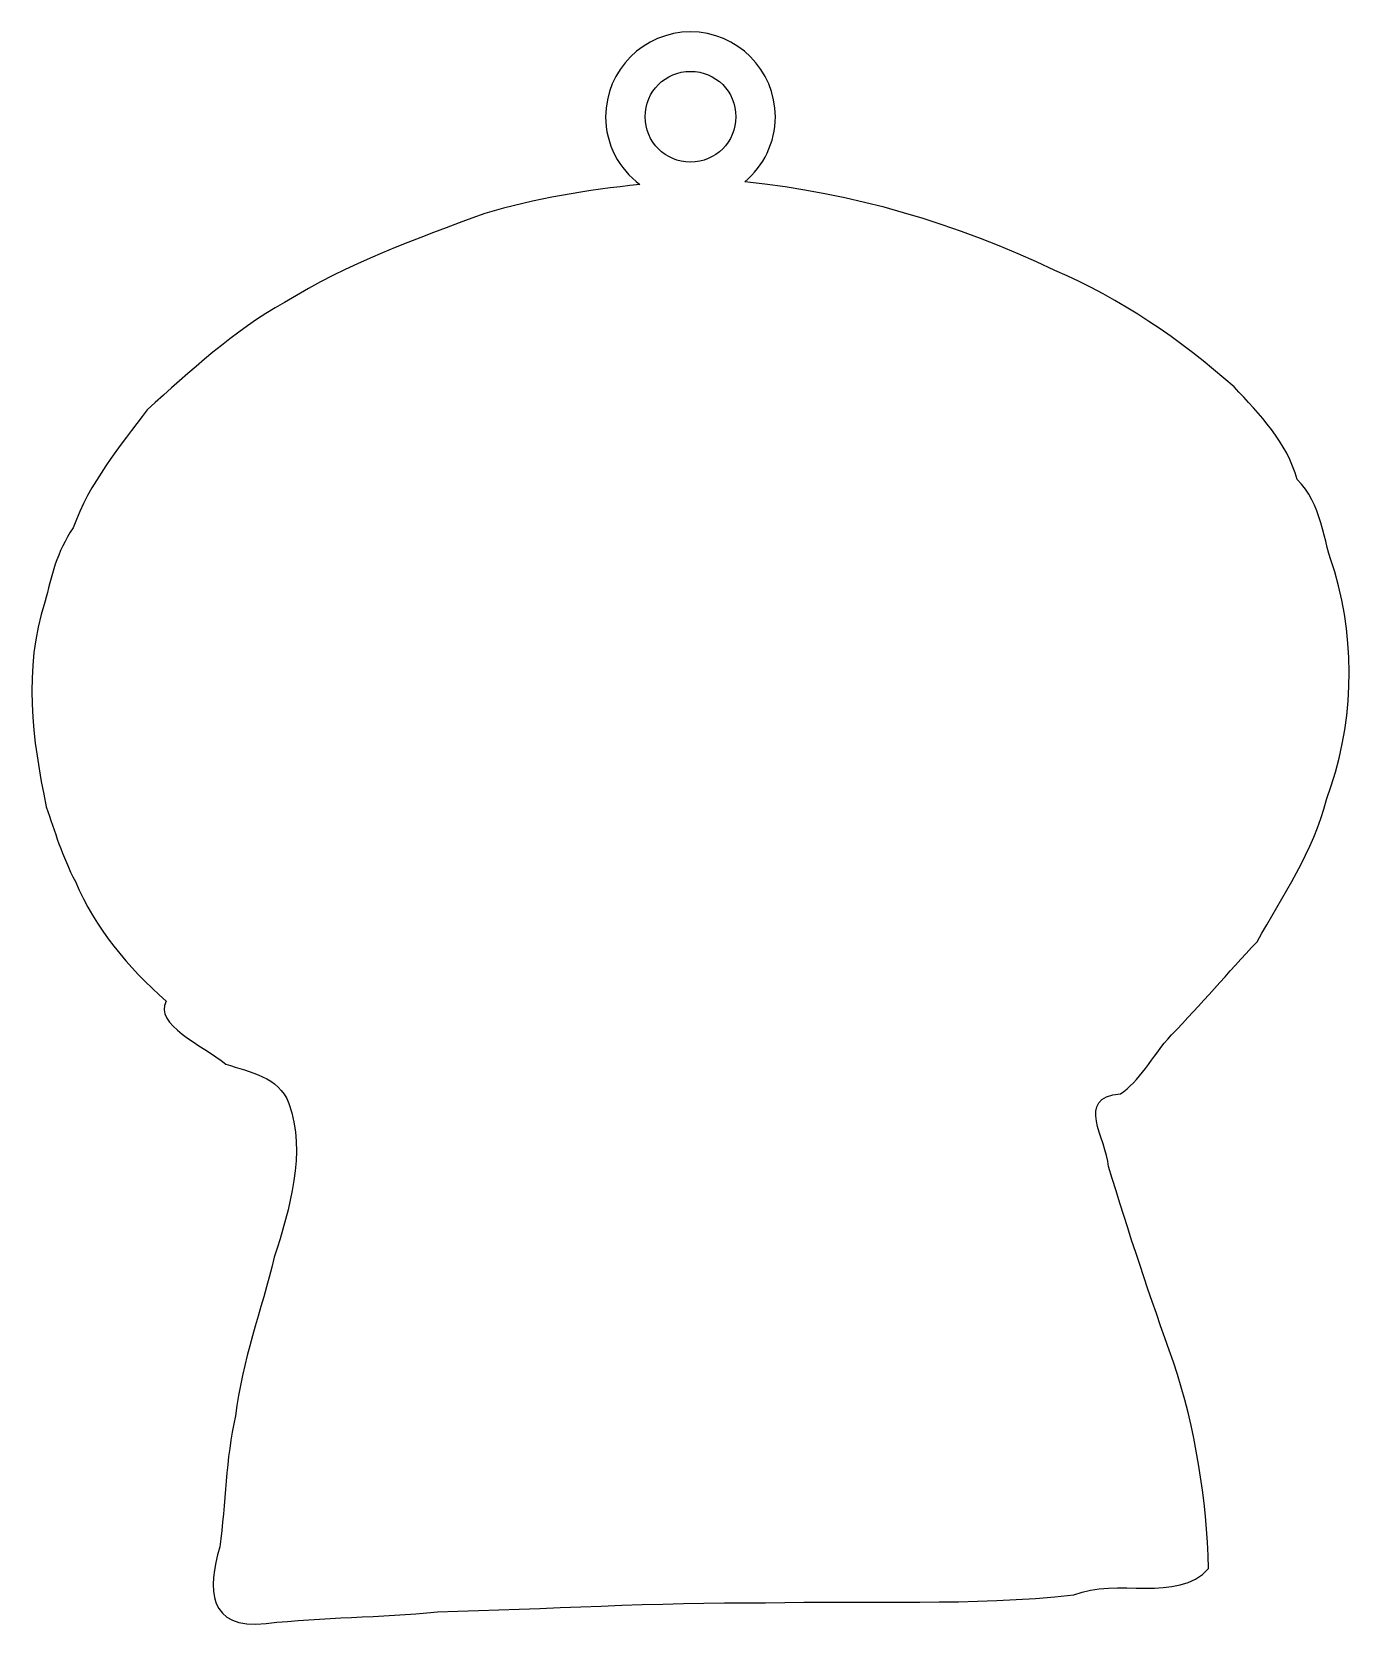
# Model space of a CAD drawing. Extents: x 0 to 50, y 0 to 60.5.
import ezdxf

# ---------------------------------------------------------------- set-up
doc = ezdxf.new("R2010")
doc.units = 0
doc.layers.add('Calque_1', color=7, linetype='CONTINUOUS')

msp = doc.modelspace()

# ---------------------------------------------------------------- linework, layer by layer
at = {"layer": 'Calque_1', "color": 7}
for points in [[(25.000469, 60.46074), (24.672473, 60.44404), (24.35361, 60.39494), (24.045541, 60.31514), (23.749925, 60.20627), (23.468421, 60.07002), (23.202689, 59.90804), (22.954388, 59.722), (22.725179, 59.51354), (22.51672, 59.28433), (22.330672, 59.03603), (22.168693, 58.77029), (22.032443, 58.48879), (21.923583, 58.19317), (21.843773, 57.88511), (21.794673, 57.56624), (21.777933, 57.23825), (21.783933, 57.04265), (21.801573, 56.85009), (21.830543, 56.66091), (21.870483, 56.47545), (21.921043, 56.29404), (21.981873, 56.11702), (22.052613, 55.94473), (22.132913, 55.77751), (22.222423, 55.6157), (22.320783, 55.45962), (22.427648, 55.30963), (22.542661, 55.16605), (22.665468, 55.02923), (22.795715, 54.89951), (22.933051, 54.77721), (23.07712, 54.66269), (22.702824, 54.62209), (22.329035, 54.57899), (21.955822, 54.53309), (21.583254, 54.48409), (21.211401, 54.43169), (20.840332, 54.37569), (20.470117, 54.31579), (20.100825, 54.25179), (19.732526, 54.18339), (19.365289, 54.11029), (18.999184, 54.03219), (18.634281, 53.94889), (18.270648, 53.86009), (17.908355, 53.76559), (17.547473, 53.66508), (17.188069, 53.55828), (16.701554, 53.38151), (16.214959, 53.20374), (15.728646, 53.0242), (15.242974, 52.84214), (14.758301, 52.6568), (14.274989, 52.4674), (13.793395, 52.2732), (13.313881, 52.07343), (12.836806, 51.86732), (12.362529, 51.65412), (11.891409, 51.43306), (11.423807, 51.20339), (10.960083, 50.96434), (10.500595, 50.71514), (10.045703, 50.45505), (9.595768, 50.18329), (9.233599, 49.97716), (8.878505, 49.76081), (8.530002, 49.53503), (8.187602, 49.30065), (7.85082, 49.05848), (7.519169, 48.80931), (7.192165, 48.55397), (6.86932, 48.29326), (6.550149, 48.028), (6.234166, 47.759), (5.920885, 47.48706), (5.609819, 47.21299), (5.300484, 46.93761), (4.992392, 46.66173), (4.685059, 46.38616), (4.377997, 46.1117), (4.1826, 45.85232), (3.985002, 45.59191), (3.786249, 45.33013), (3.587385, 45.06659), (3.389454, 44.80093), (3.193501, 44.53279), (3.00057, 44.26179), (2.811705, 43.98758), (2.627951, 43.70978), (2.450351, 43.42802), (2.279951, 43.14195), (2.117794, 42.85119), (1.964925, 42.55537), (1.822388, 42.25414), (1.691227, 41.94712), (1.572487, 41.63394), (1.458136, 41.46011), (1.353664, 41.28659), (1.258293, 41.11322), (1.171246, 40.93985), (1.091746, 40.76635), (1.019015, 40.59256), (0.952276, 40.41834), (0.890751, 40.24353), (0.833663, 40.06801), (0.780234, 39.89161), (0.729687, 39.7142), (0.681244, 39.53562), (0.634128, 39.35572), (0.587562, 39.17438), (0.540767, 38.99142), (0.492966, 38.80672), (0.352012, 38.33399), (0.236941, 37.8568), (0.146334, 37.37574), (0.078771, 36.89137), (0.032832, 36.40427), (0.007099, 35.91501), (0.000151, 35.42417), (0.01057, 34.93232), (0.036935, 34.44003), (0.077828, 33.94787), (0.131829, 33.45643), (0.197517, 32.96627), (0.273475, 32.47797), (0.358282, 31.99209), (0.450519, 31.50923), (0.548766, 31.02994), (0.608488, 30.85748), (0.667485, 30.68416), (0.726176, 30.51005), (0.784982, 30.33521), (0.844323, 30.15969), (0.904619, 29.98354), (0.966291, 29.80684), (1.029759, 29.62962), (1.095443, 29.45196), (1.163763, 29.27391), (1.235139, 29.09553), (1.309992, 28.91687), (1.388742, 28.738), (1.471809, 28.55897), (1.559614, 28.37983), (1.652576, 28.20065), (1.797599, 27.86938), (1.954345, 27.54514), (2.122303, 27.22776), (2.300962, 26.91711), (2.489812, 26.61302), (2.688342, 26.31536), (2.896041, 26.02397), (3.1124, 25.73869), (3.336906, 25.45939), (3.56905, 25.18591), (3.80832, 24.91809), (4.054207, 24.6558), (4.3062, 24.39887), (4.563788, 24.14717), (4.82646, 23.90053), (5.093706, 23.65881), (5.030042, 23.49349), (5.016154, 23.33074), (5.047247, 23.17046), (5.118528, 23.01256), (5.225201, 22.85693), (5.362473, 22.70348), (5.525548, 22.55211), (5.709633, 22.40273), (5.909934, 22.25522), (6.121655, 22.10951), (6.340003, 21.96548), (6.560183, 21.82304), (6.7774, 21.68209), (6.986861, 21.54254), (7.183771, 21.40428), (7.363336, 21.26722), (7.537871, 21.20872), (7.714956, 21.15282), (7.893327, 21.09802), (8.071719, 21.04262), (8.248865, 20.98522), (8.4235, 20.92422), (8.594359, 20.85802), (8.760176, 20.78512), (8.919686, 20.70402), (9.071624, 20.61312), (9.214724, 20.51083), (9.347721, 20.39563), (9.469348, 20.26598), (9.578342, 20.12031), (9.673436, 19.95709), (9.753365, 19.77475), (9.864756, 19.42105), (9.94726, 19.06214), (10.002895, 18.69882), (10.033685, 18.33188), (10.041685, 17.96209), (10.028825, 17.59025), (9.997168, 17.21714), (9.948734, 16.84356), (9.88554, 16.47029), (9.809605, 16.09811), (9.722947, 15.72782), (9.627584, 15.36021), (9.525534, 14.99605), (9.418816, 14.63614), (9.309447, 14.28126), (9.199446, 13.93221), (9.105741, 13.55595), (9.007226, 13.1812), (8.904989, 12.80764), (8.800116, 12.43494), (8.693695, 12.06281), (8.586813, 11.69091), (8.480558, 11.31895), (8.376016, 10.94659), (8.274275, 10.57354), (8.176422, 10.19947), (8.083544, 9.82406), (7.996729, 9.44701), (7.917063, 9.068), (7.845634, 8.68671), (7.783529, 8.30283), (7.731836, 7.91604), (7.66467, 7.60635), (7.605739, 7.29653), (7.554131, 6.98654), (7.508935, 6.67636), (7.46924, 6.36598), (7.434134, 6.05536), (7.402706, 5.74448), (7.374044, 5.43332), (7.347237, 5.12184), (7.321374, 4.81004), (7.295543, 4.49787), (7.268833, 4.18532), (7.240333, 3.87237), (7.209131, 3.55898), (7.174316, 3.24514), (7.134976, 2.93082), (7.051571, 2.63614), (6.98203, 2.34364), (6.928903, 2.0561), (6.894741, 1.77629), (6.882094, 1.50698), (6.893513, 1.25093), (6.931549, 1.01093), (6.998752, 0.78973), (7.097673, 0.59011), (7.230863, 0.41484), (7.400872, 0.26669), (7.610252, 0.14843), (7.861553, 0.06283), (8.157324, 0.01263), (8.500118, 0.00063), (8.892485, 0.02963), (9.295439, 0.07013), (9.699265, 0.10583), (10.103872, 0.13733), (10.50917, 0.16533), (10.915066, 0.19043), (11.32147, 0.21333), (11.72829, 0.23473), (12.135436, 0.25523), (12.542816, 0.27553), (12.950339, 0.29633), (13.357915, 0.31823), (13.765452, 0.34193), (14.172858, 0.36803), (14.580043, 0.39723), (14.986916, 0.43023), (15.393386, 0.46773), (16.170215, 0.49013), (16.947291, 0.51533), (17.724599, 0.54263), (18.502124, 0.57143), (19.279851, 0.60113), (20.057763, 0.63113), (20.835847, 0.66073), (21.614087, 0.68943), (22.392467, 0.71653), (23.170973, 0.74143), (23.949589, 0.76353), (24.728299, 0.78223), (25.50709, 0.79683), (26.285945, 0.80683), (27.064849, 0.81183), (27.843787, 0.81083), (28.574464, 0.82463), (29.305796, 0.83263), (30.037674, 0.83663), (30.76999, 0.83714), (31.502634, 0.83614), (32.235496, 0.83514), (32.968468, 0.83475), (33.701439, 0.83675), (34.434302, 0.84275), (35.166947, 0.85385), (35.899264, 0.87165), (36.631145, 0.89735), (37.36248, 0.93245), (38.09316, 0.97835), (38.823075, 1.03635), (39.552117, 1.10785), (39.860958, 1.21959), (40.183745, 1.29679), (40.5178, 1.34539), (40.860444, 1.37139), (41.208997, 1.38039), (41.560782, 1.37939), (41.91312, 1.37339), (42.263332, 1.36939), (42.608739, 1.37239), (42.946663, 1.38929), (43.274425, 1.42569), (43.589345, 1.48759), (43.888747, 1.58109), (44.16995, 1.71212), (44.430276, 1.88671), (44.667047, 2.11088), (44.648997, 2.60949), (44.622617, 3.10772), (44.587837, 3.60542), (44.544577, 4.1024), (44.492757, 4.5985), (44.432307, 5.09355), (44.363147, 5.58738), (44.285207, 6.07983), (44.198407, 6.57072), (44.102677, 7.05988), (43.997932, 7.54715), (43.884099, 8.03235), (43.761102, 8.51533), (43.628866, 8.9959), (43.487314, 9.4739), (43.336371, 9.94916), (43.17052, 10.40883), (43.006096, 10.86962), (42.843122, 11.33144), (42.681619, 11.79419), (42.521612, 12.25777), (42.363123, 12.72208), (42.206175, 13.18702), (42.050791, 13.6525), (41.896993, 14.11842), (41.744806, 14.58468), (41.59425, 15.05118), (41.44535, 15.51782), (41.298128, 15.9845), (41.152608, 16.45114), (41.008811, 16.91762), (40.866761, 17.38385), (40.841501, 17.58561), (40.794691, 17.79667), (40.732491, 18.01421), (40.661051, 18.23539), (40.586521, 18.45738), (40.515061, 18.67735), (40.452831, 18.89247), (40.405981, 19.0999), (40.380671, 19.29681), (40.383071, 19.48038), (40.419301, 19.64776), (40.495531, 19.79613), (40.61792, 19.92266), (40.792621, 20.02451), (41.025791, 20.09881), (41.323584, 20.14281), (41.450792, 20.23151), (41.573872, 20.33091), (41.693527, 20.44014), (41.810457, 20.55841), (41.925367, 20.68488), (42.038957, 20.81872), (42.15193, 20.95909), (42.264989, 21.10517), (42.378835, 21.25613), (42.494171, 21.41113), (42.611699, 21.56933), (42.732121, 21.72992), (42.856139, 21.89206), (42.984456, 22.0549), (43.117773, 22.21764), (43.256794, 22.37942), (43.46619, 22.59492), (43.673474, 22.81201), (43.878917, 23.03049), (44.082792, 23.25016), (44.285372, 23.47083), (44.48693, 23.6923), (44.687737, 23.91437), (44.888067, 24.13684), (45.088191, 24.35952), (45.288383, 24.5822), (45.488915, 24.8047), (45.690059, 25.0268), (45.892089, 25.24832), (46.095276, 25.46905), (46.299894, 25.6888), (46.506214, 25.90737), (46.690349, 26.23315), (46.877845, 26.55865), (47.067414, 26.88427), (47.257769, 27.21041), (47.447621, 27.53748), (47.635682, 27.86589), (47.820665, 28.19602), (48.001281, 28.52829), (48.176244, 28.8631), (48.344264, 29.20085), (48.504054, 29.54194), (48.654326, 29.88679), (48.793791, 30.23578), (48.921163, 30.58933), (49.035154, 30.94783), (49.134474, 31.31169), (49.318039, 31.82983), (49.479658, 32.35482), (49.619371, 32.88585), (49.737215, 33.42208), (49.833225, 33.96269), (49.907445, 34.50683), (49.959915, 35.05368), (49.990665, 35.60242), (49.999765, 36.1522), (49.987195, 36.7022), (49.953025, 37.25158), (49.897295, 37.79953), (49.820045, 38.3452), (49.721305, 38.88776), (49.601119, 39.42639), (49.459524, 39.96026), (49.376044, 40.18786), (49.301444, 40.41872), (49.233644, 40.65189), (49.170574, 40.8864), (49.110144, 41.12132), (49.050284, 41.35568), (48.988924, 41.58853), (48.923974, 41.81891), (48.853364, 42.04587), (48.775014, 42.26847), (48.686844, 42.48573), (48.58678, 42.69671), (48.472743, 42.90046), (48.342656, 43.09602), (48.194443, 43.28244), (48.026025, 43.45876), (47.947805, 43.72086), (47.854995, 43.97482), (47.748686, 44.22118), (47.629964, 44.46048), (47.499918, 44.69326), (47.359635, 44.92005), (47.210206, 45.1414), (47.052719, 45.35784), (46.888262, 45.56991), (46.717925, 45.77816), (46.542797, 45.98312), (46.363966, 46.18532), (46.182522, 46.38531), (45.999553, 46.58363), (45.816148, 46.78081), (45.633396, 46.9774), (45.246688, 47.31268), (44.855125, 47.64171), (44.458652, 47.96416), (44.057213, 48.27967), (43.650753, 48.58789), (43.239214, 48.88847), (42.822542, 49.18106), (42.400681, 49.46532), (41.973574, 49.74089), (41.541167, 50.00743), (41.103402, 50.26458), (40.660224, 50.51199), (40.211577, 50.74932), (39.757406, 50.97621), (39.297654, 51.19232), (38.832266, 51.39729), (38.1352, 51.72466), (37.431548, 52.03728), (36.721623, 52.33496), (36.005735, 52.61756), (35.284197, 52.88489), (34.55732, 53.13679), (33.825416, 53.3731), (33.088796, 53.59366), (32.347772, 53.79828), (31.602656, 53.98681), (30.85376, 54.15909), (30.101394, 54.31493), (29.345871, 54.45418), (28.587503, 54.57668), (27.826601, 54.68225), (27.063476, 54.77075), (27.19284, 54.88528), (27.315959, 55.00644), (27.432542, 55.13393), (27.5423, 55.26747), (27.644944, 55.40678), (27.740184, 55.55157), (27.827724, 55.70156), (27.907284, 55.85646), (27.978574, 56.01599), (28.041294, 56.17986), (28.095164, 56.34779), (28.139884, 56.51949), (28.175174, 56.69467), (28.200744, 56.87306), (28.216294, 57.05437), (28.221494, 57.23831), (28.204774, 57.5663), (28.155724, 57.88517), (28.075984, 58.19323), (27.967221, 58.48885), (27.831089, 58.77035), (27.66924, 59.03609), (27.483331, 59.28439), (27.275016, 59.5136), (27.045951, 59.72206), (26.79779, 59.9081), (26.532189, 60.07008), (26.250803, 60.20633), (25.955286, 60.3152), (25.647294, 60.395), (25.328482, 60.4441), (25.000505, 60.4608), (25.000506, 60.4608), (25.000506, 60.4608), (25.000507, 60.4608), (25.000507, 60.4608), (25.000508, 60.4608), (25.000509, 60.4608), (25.000509, 60.4608), (25.00051, 60.4608), (25.000511, 60.4608), (25.000511, 60.4608), (25.000512, 60.4608), (25.000513, 60.4608), (25.000513, 60.4608), (25.000514, 60.4608), (25.000514, 60.4608)], [(25.000469, 58.96109), (25.178006, 58.95209), (25.35005, 58.92629), (25.515779, 58.88419), (25.67437, 58.82669), (25.825, 58.75469), (25.966847, 58.66889), (26.099089, 58.57019), (26.220903, 58.45943), (26.331466, 58.33743), (26.429956, 58.205), (26.515546, 58.06298), (26.587426, 57.91219), (26.644766, 57.75347), (26.686736, 57.58764), (26.712526, 57.41553), (26.721326, 57.23797), (26.712526, 57.06041), (26.686736, 56.88832), (26.644766, 56.72251), (26.587426, 56.56382), (26.515546, 56.41308), (26.429956, 56.2711), (26.331466, 56.13872), (26.220903, 56.01676), (26.099089, 55.90605), (25.966847, 55.80745), (25.825, 55.72175), (25.67437, 55.64975), (25.515779, 55.59235), (25.35005, 55.55035), (25.178006, 55.52455), (25.000469, 55.51555), (24.822913, 55.52455), (24.650819, 55.55035), (24.485013, 55.59235), (24.326323, 55.64975), (24.175576, 55.72175), (24.033599, 55.80745), (23.901218, 55.90605), (23.779261, 56.01676), (23.668555, 56.13872), (23.569925, 56.2711), (23.484205, 56.41308), (23.412215, 56.56382), (23.354785, 56.72251), (23.312735, 56.88832), (23.286895, 57.06041), (23.278095, 57.23797), (23.286895, 57.41553), (23.312735, 57.58764), (23.354785, 57.75347), (23.412215, 57.91219), (23.484205, 58.06298), (23.569925, 58.205), (23.668555, 58.33743), (23.779261, 58.45943), (23.901218, 58.57019), (24.033599, 58.66889), (24.175576, 58.75469), (24.326323, 58.82669), (24.485013, 58.88419), (24.650819, 58.92629), (24.822913, 58.95209)]]:
    msp.add_lwpolyline(points, close=True, dxfattribs=at)

doc.saveas('drawing.dxf')
